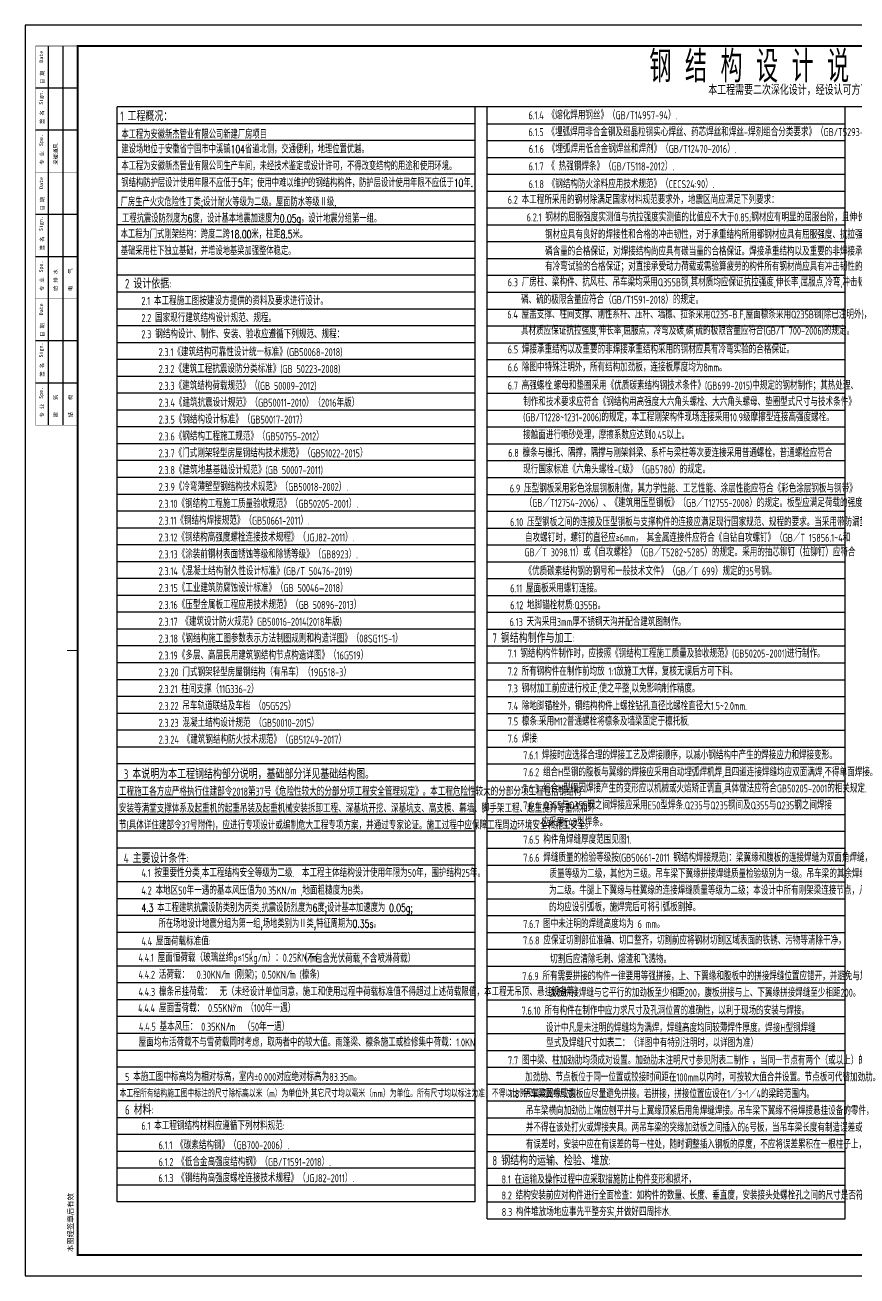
# Model space of a CAD drawing. Extents: x 753177 to 2169292, y -530934 to -273477.
# Drawn here: x 827526 to 867046, y -411277 to -351877 of the extents above; entities that cross this region are included whole.
import ezdxf
from ezdxf.enums import TextEntityAlignment as Align

# ---------------------------------------------------------------- set-up
doc = ezdxf.new("R2010")
doc.units = 0
doc.header["$LTSCALE"] = 1500
doc.header["$MEASUREMENT"] = 0
for name, color, linetype in [('00-tk', 151, 'Continuous'), ('310', 253, 'Continuous'), ('WELD_TEXT', 7, 'Continuous'), ('分格线', 40, 'Continuous')]:
    doc.layers.add(name, color=color, linetype=linetype)
doc.styles.add('DS6HT', font='simhei.ttf', dxfattribs={"width": 0.8})
doc.styles.add('HZDX', font='simplex.shx', dxfattribs={"width": 0.7, "bigfont": 'hzdx.shx'})
doc.styles.add('TSSD_Dimension', font='Tssdeng.shx', dxfattribs={"width": 0.7, "bigfont": 'hztxt.shx'})
doc.styles.add('TSSD_Norm', font='Tssdeng.shx', dxfattribs={"bigfont": 'hztxt.shx'})

# ---------------------------------------------------------------- blocks, each defined once
blk = doc.blocks.new('会签')
at = {"layer": '00-tk'}
for p, q in [((-1400, 24000), (-1400, 6000)), ((-700, 24000), (-700, 6000)), ((0, 22000), (-2000, 22000)), ((0, 20000), (-2000, 20000)), ((0, 16000), (-2000, 16000)), ((0, 14000), (-2000, 14000)), ((0, 10000), (-2000, 10000)), ((0, 8000), (-2000, 8000))]:
    blk.add_line(p, q, dxfattribs=at)
at = {"layer": '00-tk', "const_width": 24.7}
for points in [[(0, 6000), (-2000, 6000), (-2000, 24000)], [(0, 24000), (-2000, 24000)], [(0, 18000), (-2000, 18000)], [(0, 12000), (-2000, 12000)]]:
    blk.add_lwpolyline(points, dxfattribs=at)
at = {"layer": '00-tk', "style": 'DS6HT'}
for s, p in [('Date', (-1642, 23216)), ('日 期', (-1589, 22196)), ('Sign.', (-1651, 21215)), ('签 名', (-1603, 20306)), ('Spe.', (-1648, 19251)), ('采暖通风', (-948, 18370)), ('专 业', (-1608, 18369)), ('Date', (-1642, 17216)), ('日 期', (-1589, 16196)), ('Sign.', (-1651, 15215)), ('签 名', (-1603, 14306)), ('Spe.', (-1648, 13251)), ('给 排 水', (-956, 12372)), ('电    气', (-251, 12372)), ('专 业', (-1608, 12369)), ('Date', (-1642, 11216)), ('日 期', (-1589, 10196)), ('Sign.', (-1651, 9215)), ('签 名', (-1603, 8306)), ('Spe.', (-1648, 7251)), ('建    筑', (-948, 6372)), ('结    构', (-248, 6374)), ('专 业', (-1608, 6369))]:
    blk.add_text(s, height=180, rotation=90, dxfattribs=at).set_placement(p)
blk = doc.blocks.new('A$C67844AE1')
at = {"layer": '00-tk'}
for p, q in [((126150, 89100), (0, 89100)), ((0, 89100), (0, 0)), ((124650, 87600), (3750, 87600)), ((3750, 87600), (3750, 1500)), ((3750, 1500), (124650, 1500)), ((0, 0), (126150, 0))]:
    blk.add_line(p, q, dxfattribs=at)
at = {"layer": '00-tk', "const_width": 150}
blk.add_lwpolyline([(3750, 87600), (124650, 87600), (124650, 1500), (3750, 1500)], close=True, dxfattribs=at)
at = {"layer": '00-tk', "const_width": 52.5}
blk.add_lwpolyline([(3750, 44550), (3000, 44550)], dxfattribs=at)
at = {"layer": '00-tk', "xscale": 1.5, "yscale": 1.5, "zscale": 1.5}
blk.add_blockref('会签', (3750, 51600), dxfattribs=at)
at = {"layer": '00-tk', "style": 'DS6HT'}
blk.add_text('本图经签章后有效', height=375, rotation=90, dxfattribs=at).set_placement((3434, 1702))

msp = doc.modelspace()

# ---------------------------------------------------------------- linework, layer by layer
at = {"layer": '分格线', "linetype": 'Continuous'}
for p, q in [((902926, -355762.4), (831901.7, -355762.4)), ((831901.7, -407762.4), (831901.7, -355762.4)), ((848901.7, -407762.4), (848901.7, -355762.4)), ((849477.2, -408562.4), (849477.2, -355762.4)), ((866477.2, -408562.4), (866477.2, -355762.4)), ((848901.7, -356562.4), (831901.7, -356562.4)), ((849477.2, -356562.4), (866477.2, -356562.4)), ((848901.7, -357362.4), (831901.7, -357362.4)), ((849477.2, -357362.4), (866477.2, -357362.4)), ((848901.7, -358162.4), (831901.7, -358162.4)), ((849477.2, -358162.4), (866477.2, -358162.4)), ((848901.7, -358962.4), (831901.7, -358962.4)), ((849477.2, -358962.4), (866477.2, -358962.4)), ((848901.7, -359762.4), (831901.7, -359762.4)), ((849477.2, -359762.4), (866477.2, -359762.4)), ((848901.7, -360562.4), (831901.7, -360562.4)), ((849477.2, -360562.4), (866477.2, -360562.4)), ((848901.7, -361362.4), (831901.7, -361362.4)), ((849477.2, -361362.4), (866477.2, -361362.4)), ((848901.7, -362162.4), (831901.7, -362162.4)), ((849477.2, -362162.4), (866477.2, -362162.4)), ((848901.7, -362962.4), (831901.7, -362962.4)), ((849477.2, -362962.4), (866477.2, -362962.4)), ((848901.7, -363762.4), (831901.7, -363762.4)), ((849477.2, -363762.4), (866477.2, -363762.4)), ((848901.7, -364562.4), (831901.7, -364562.4)), ((849477.2, -364562.4), (866477.2, -364562.4)), ((848901.7, -365362.4), (831901.7, -365362.4)), ((849477.2, -365362.4), (866477.2, -365362.4)), ((848901.7, -366162.4), (831901.7, -366162.4)), ((849477.2, -366162.4), (866477.2, -366162.4)), ((848901.7, -366962.4), (831901.7, -366962.4)), ((849477.2, -366962.4), (866477.2, -366962.4)), ((848901.7, -367762.4), (831901.7, -367762.4)), ((849477.2, -367762.4), (866477.2, -367762.4)), ((848901.7, -368562.4), (831901.7, -368562.4)), ((849477.2, -368562.4), (866477.2, -368562.4)), ((848901.7, -369362.4), (831901.7, -369362.4)), ((849477.2, -369362.4), (866477.2, -369362.4)), ((848901.7, -370162.4), (831901.7, -370162.4)), ((849477.2, -370162.4), (866477.2, -370162.4)), ((848901.7, -370962.4), (831901.7, -370962.4)), ((849477.2, -370962.4), (866477.2, -370962.4)), ((848901.7, -371762.4), (831901.7, -371762.4)), ((849477.2, -371762.4), (866477.2, -371762.4)), ((848901.7, -372562.4), (831901.7, -372562.4)), ((849477.2, -372562.4), (866477.2, -372562.4)), ((848901.7, -373362.4), (831901.7, -373362.4)), ((849477.2, -373362.4), (866477.2, -373362.4)), ((848901.7, -374162.4), (831901.7, -374162.4)), ((849477.2, -374162.4), (866477.2, -374162.4)), ((848901.7, -374962.4), (831901.7, -374962.4)), ((849477.2, -374962.4), (866477.2, -374962.4)), ((848901.7, -375762.4), (831901.7, -375762.4)), ((849477.2, -375762.4), (866477.2, -375762.4)), ((848901.7, -376562.4), (831901.7, -376562.4)), ((849477.2, -376562.4), (866477.2, -376562.4)), ((848901.7, -377362.4), (831901.7, -377362.4)), ((849477.2, -377362.4), (866477.2, -377362.4)), ((848901.7, -378162.4), (831901.7, -378162.4)), ((849477.2, -378162.4), (866477.2, -378162.4)), ((848901.7, -378962.4), (831901.7, -378962.4)), ((849477.2, -378962.4), (866477.2, -378962.4)), ((848901.7, -379762.4), (831901.7, -379762.4)), ((849477.2, -379762.4), (866477.2, -379762.4)), ((848901.7, -380562.4), (831901.7, -380562.4)), ((849477.2, -380562.4), (866477.2, -380562.4)), ((848901.7, -381362.4), (831901.7, -381362.4)), ((849477.2, -381362.4), (866477.2, -381362.4)), ((848901.7, -382162.4), (831901.7, -382162.4)), ((849477.2, -382162.4), (866477.2, -382162.4)), ((848901.7, -382962.4), (831901.7, -382962.4)), ((849477.2, -382962.4), (866477.2, -382962.4)), ((848901.7, -383762.4), (831901.7, -383762.4)), ((849477.2, -383762.4), (866477.2, -383762.4)), ((848901.7, -384562.4), (831901.7, -384562.4)), ((849477.2, -384562.4), (866477.2, -384562.4)), ((848901.7, -385362.4), (831901.7, -385362.4)), ((849477.2, -385362.4), (866477.2, -385362.4)), ((848901.7, -386162.4), (831901.7, -386162.4)), ((849477.2, -386162.4), (866477.2, -386162.4)), ((848901.7, -386962.4), (831901.7, -386962.4)), ((849477.2, -386962.4), (866477.2, -386962.4)), ((848901.7, -387762.4), (831901.7, -387762.4)), ((849477.2, -387762.4), (866477.2, -387762.4)), ((848901.7, -388562.4), (831901.7, -388562.4)), ((849477.2, -388562.4), (866477.2, -388562.4)), ((848901.7, -389362.4), (831901.7, -389362.4)), ((849477.2, -389362.4), (866477.2, -389362.4)), ((848901.7, -390162.4), (831901.7, -390162.4)), ((849477.2, -390162.4), (866477.2, -390162.4)), ((848901.7, -390962.4), (831901.7, -390962.4)), ((849477.2, -390962.4), (866477.2, -390962.4)), ((848901.7, -391762.4), (831901.7, -391762.4)), ((849477.2, -391762.4), (866477.2, -391762.4)), ((848901.7, -392562.4), (831901.7, -392562.4)), ((849477.2, -392562.4), (866477.2, -392562.4)), ((848901.7, -393362.4), (831901.7, -393362.4)), ((849477.2, -393362.4), (866477.2, -393362.4)), ((848901.7, -394162.4), (831901.7, -394162.4)), ((849477.2, -394162.4), (866477.2, -394162.4)), ((848901.7, -394962.4), (831901.7, -394962.4)), ((849477.2, -394962.4), (866477.2, -394962.4)), ((848901.7, -395762.4), (831901.7, -395762.4)), ((849477.2, -395762.4), (866477.2, -395762.4)), ((848901.7, -396562.4), (831901.7, -396562.4)), ((849477.2, -396562.4), (866477.2, -396562.4)), ((848901.7, -397362.4), (831901.7, -397362.4)), ((849477.2, -397362.4), (866477.2, -397362.4)), ((848901.7, -398162.4), (831901.7, -398162.4)), ((849477.2, -398162.4), (866477.2, -398162.4)), ((848901.7, -398962.4), (831901.7, -398962.4)), ((849477.2, -398962.4), (866477.2, -398962.4)), ((848901.7, -399762.4), (831901.7, -399762.4)), ((849477.2, -399762.4), (866477.2, -399762.4)), ((848901.7, -400562.4), (831901.7, -400562.4)), ((849477.2, -400562.4), (866477.2, -400562.4)), ((848901.7, -401362.4), (831901.7, -401362.4)), ((849477.2, -401362.4), (866477.2, -401362.4)), ((848901.7, -402162.4), (831901.7, -402162.4)), ((849477.2, -402162.4), (866477.2, -402162.4)), ((848901.7, -402962.4), (831901.7, -402962.4)), ((849477.2, -402962.4), (866477.2, -402962.4)), ((848901.7, -403762.4), (831901.7, -403762.4)), ((849477.2, -403762.4), (866477.2, -403762.4)), ((848901.7, -404562.4), (831901.7, -404562.4)), ((849477.2, -404562.4), (866477.2, -404562.4)), ((848901.7, -405362.4), (831901.7, -405362.4)), ((849477.2, -405362.4), (866477.2, -405362.4)), ((848901.7, -406162.4), (831901.7, -406162.4)), ((849477.2, -406162.4), (866477.2, -406162.4)), ((848901.7, -406962.4), (831901.7, -406962.4)), ((849477.2, -406962.4), (866477.2, -406962.4)), ((848901.7, -407762.4), (831901.7, -407762.4)), ((849477.2, -407762.4), (866477.2, -407762.4)), ((849477.2, -408562.4), (866477.2, -408562.4))]:
    msp.add_line(p, q, dxfattribs=at)

# ---------------------------------------------------------------- block references
at = {"layer": 'WELD_TEXT', "linetype": 'ByBlock', "xscale": 0.6666666666278616, "yscale": 0.6666666666278616, "zscale": 0.6666666666278616}
msp.add_blockref('A$C67844AE1', (827526, -411276.7), dxfattribs=at)

# ---------------------------------------------------------------- texts
at = {"color": 241, "width": 0.7}
for s, style, p in [('本工程需要二次深化设计，经设认可方可加工制作。', 'TSSD_Norm', (859981.8, -355191.1)), ('2 设计依据:', 'TSSD_Norm', (832276.5, -364385.6)), ('7 钢结构制作与加工:', 'TSSD_Norm', (849727.7, -381213.2)), ('3 本说明为本工程钢结构部分说明，基础部分详见基础结构图。', 'TSSD_Norm', (832221.5, -387668.6)), ('4 主要设计条件:', 'TSSD_Norm', (832219.1, -391670.5)), ('6 材料:', 'TSSD_Dimension', (832276.5, -403611.5)), ('8 钢结构的运输、检验、堆放:', 'TSSD_Norm', (849727.7, -406024.9))]:
    msp.add_text(s, height=450, dxfattribs=dict(at, style=style)).set_placement(p)
at = {"color": 6, "width": 0.7}
for s, height, style, p in [('1 工程概况：', 450, 'TSSD_Norm', (832053.2, -356432.9)), ('本工程为安徽新杰管业有限公司新建厂房项目', 380, 'HZDX', (832104, -357265.3)), ('建设场地位于安徽省宁国市中溪镇104省道北侧，交通便利，地理位置优越。', 380, 'HZDX', (832104, -357965.3)), ('钢结构防护层设计使用年限不应低于5年；使用中难以维护的钢结构构件，防护层设计使用年限不应低于10年.', 380, 'HZDX', (832104, -359565.3)), ('厂房生产火灾危险性丁类;设计耐火等级为二级。屋面防水等级Ⅱ级.', 380, 'HZDX', (832070.6, -360474.5)), ('工程抗震设防烈度为6度，设计基本地震加速度为0.05g，设计地震分组第一组。', 380, 'HZDX', (832136.4, -361255.4)), ('本工程为门式刚架结构：跨度二跨18.00米，柱距8.5米。', 380, 'HZDX', (832069.3, -362004.9)), ('基础采用柱下独立基础，并增设地基梁加强整体稳定。', 380, 'HZDX', (832074.3, -362796.4)), ('4.4.1 屋面恒荷载（玻璃丝绵ρ≤15kg/m）：0.25KN/m%%145 .', 380, 'TSSD_Dimension', (832915.4, -396356)), ('（不包含光伏荷载,不含喷淋荷载）', 380, 'TSSD_Dimension', (840575.4, -396397.3))]:
    msp.add_text(s, height=height, dxfattribs=dict(at, style=style)).set_placement(p)
at = {"width": 0.7}
for s, height, style, p in [('6.1.4 《熔化焊用钢丝》（GB/T14957-94）.', 380, 'TSSD_Norm', (851440.7, -356352.1)), ('6.1.5 《埋弧焊用非合金钢及细晶粒钢实心焊丝、药芯焊丝和焊丝-焊剂组合分类要求》（GB/T5293-2018）.', 380, 'TSSD_Norm', (851440.7, -357152.1)), ('6.1.6 《埋弧焊用低合金钢焊丝和焊剂》（GB/T12470-2016）.', 380, 'TSSD_Norm', (851459.5, -357949.8)), ('6.1.7 《 热强钢焊条》（GB/T5118-2012）.', 380, 'TSSD_Norm', (851446.1, -358777)), ('6.1.8 《钢结构防火涂料应用技术规范》（CECS24:90）.', 380, 'TSSD_Norm', (851446.1, -359622.1)), ('6.2 本工程所采用的钢材除满足国家材料规范要求外，地震区尚应满足下列要求：', 380, 'TSSD_Norm', (850454.9, -360363.5)), ('2.1 本工程施工图按建设方提供的资料及要求进行设计。', 380, 'TSSD_Norm', (833054.6, -365168.3)), ('2.2 国家现行建筑结构设计规范、规程。', 380, 'TSSD_Norm', (833054.6, -365980.2)), ('2.3 钢结构设计、制作、安装、验收应遵循下列规范、规程：', 380, 'TSSD_Norm', (833054.6, -366749.6)), ('2.3.2《建筑工程抗震设防分类标准》(GB 50223-2008) ', 380, 'TSSD_Norm', (833873.7, -368400.6)), ('6.6 除图中特殊注明外，所有结构加劲板，连接板厚度均为8mm。', 380, 'TSSD_Norm', (850455.6, -368322.2)), ('2.3.3《建筑结构荷载规范》（(GB 50009-2012)', 380, 'TSSD_Norm', (833873.7, -369200.6)), ('6.7 高强螺栓.螺母和垫圈采用《优质碳素结构钢技术条件》(GB699-2015)中规定的钢材制作；其热处理、', 380, 'TSSD_Norm', (850454.9, -369187.7)), ('制作和技术要求应符合《钢结构用高强度大六角头螺栓、大六角头螺母、垫圈型式尺寸与技术条件》', 380, 'TSSD_Norm', (851189.9, -369963.4)), ('(GB/T1228~1231-2006)的规定，本工程刚架构件现场连接采用10.9级摩擦型连接高强度螺栓。', 380, 'TSSD_Norm', (851189.9, -370693.3)), ('接触面进行喷砂处理，摩擦系数应达到0.45以上。', 380, 'TSSD_Norm', (851189.9, -371537.2)), ('6.8 檩条与檩托、隅撑，隅撑与刚架斜梁、系杆与梁柱等次要连接采用普通螺栓，普通螺栓应符合', 380, 'TSSD_Norm', (850477.8, -372382.2)), ('2.3.8《建筑地基基础设计规范》(GB 50007-2011) ', 380, 'TSSD_Norm', (833873.7, -373200.6)), ('现行国家标准《六角头螺栓-C级》（GB5780）的规定。', 380, 'TSSD_Norm', (851189.9, -373165.4)), ('2.3.9《冷弯薄壁型钢结构技术规范》（GB50018-2002）.', 380, 'TSSD_Norm', (833873.7, -374000.6)), ('6.9 压型钢板采用彩色涂层钢板制做，其力学性能、工艺性能、涂层性能应符合《彩色涂层钢板与钢带》', 380, 'TSSD_Norm', (850555.6, -374073.9)), ('2.3.10《钢结构工程施工质量验收规范》（GB50205-2001）.', 380, 'TSSD_Norm', (833873.7, -374800.6)), ('（GB／T12754-2006）、《建筑用压型钢板》（GB／T12755-2008）的规定。板型应满足荷载的强度及挠度要求。', 380, 'TSSD_Norm', (851265.7, -374759.1)), ('6.10 压型钢板之间的连接及压型钢板与支撑构件的连接应满足现行国家规范、规程的要求。当采用带防漏垫圈的自钻', 380, 'TSSD_Norm', (850567.2, -375671.8)), ('自攻螺钉时，螺钉的直径应≥6mm， 其金属连接件应符合《自钻自攻螺钉》（GB／T 15856.1~4和 ', 380, 'TSSD_Norm', (851277.3, -376417)), ('2.3.13《涂装前钢材表面锈蚀等级和除锈等级》（GB8923）.', 380, 'TSSD_Norm', (833873.7, -377200.6)), ('GB／T 3098.11）或《自攻螺栓》（GB／T5282~5285）的规定。采用的抽芯铆钉（拉铆钉）应符合', 380, 'TSSD_Norm', (851251.5, -377104.4)), ('2.3.14《混凝土结构耐久性设计标准》(GB/T 50476-2019) ', 380, 'TSSD_Norm', (833873.7, -378000.6)), ('《优质碳素结构钢的钢号和一般技术文件》（GB／T 699）规定的35号钢。', 380, 'TSSD_Norm', (851251.5, -378005)), ('7.1 钢结构构件制作时，应按照《钢结构工程施工质量及验收规范》(GB50205-2001)进行制作。', 380, 'TSSD_Norm', (850454.9, -381910.8)), ('7.2 所有钢构件在制作前均放 1:1放施工大样，复核无误后方可下料。', 380, 'TSSD_Norm', (850454.9, -382761.1)), ('7.3 钢材加工前应进行校正,使之平整,以免影响制作精度。', 380, 'TSSD_Norm', (850454.9, -383568.5)), ('7.4 除地脚锚栓外，钢结构构件上螺拴钻孔直径比螺栓直径大1.5~2.0mm.', 380, 'TSSD_Norm', (850454.9, -384404.7)), ('7.5 檩条:采用M12普通螺栓将檩条及墙梁固定于檩托板.', 380, 'TSSD_Norm', (850459.8, -385135.8)), ('7.6 焊接:', 380, 'TSSD_Norm', (850454.9, -385947.1)), ('7.6.1 焊接时应选择合理的焊接工艺及焊接顺序，以减小钢结构中产生的焊接应力和焊接变形。', 380, 'TSSD_Norm', (851189.9, -386741.9)), ('7.6.2 组合H型钢的腹板与翼缘的焊接应采用自动埋弧焊机焊,且四道连接焊缝均应双面满焊,不得单面焊接。', 380, 'TSSD_Norm', (851189.9, -387547.6)), ('7.6.3 组合H型钢因焊接产生的变形应以机械或火焰矫正调直,具体做法应符合GB50205-2001的相关规定.', 380, 'TSSD_Norm', (851175.7, -388319)), ('7.6.4 Q355与Q355钢之间焊接应采用E50型焊条.Q235与Q235钢间及Q355与Q235钢之间焊接', 380, 'TSSD_Norm', (851189.9, -389121.6)), ('     应采用E43型焊条。', 380, 'TSSD_Norm', (851155.4, -389921.6)), ('7.6.5 构件角焊缝厚度范围见图1.', 380, 'TSSD_Norm', (851189.9, -390746.8)), ('4.1 按重要性分类,本工程结构安全等级为二级.  本工程主体结构设计使用年限为50年，围护结构25年。', 380, 'TSSD_Norm', (833054.6, -392329.4)), ('为二级。牛腿上下翼缘与柱翼缘的连接焊缝质量等级为二级；本设计中所有刚架梁连接节点，凡是要求坡口等强连接', 380, 'TSSD_Norm', (852422, -393162.4)), ('的均应设引弧板，施焊完后可将引弧板割掉。', 380, 'TSSD_Norm', (852422, -393962.4)), ('7.6.7 图中未注明的焊缝高度均为 6 mm。', 380, 'TSSD_Norm', (851189.9, -394753.1)), ('4.4 屋面荷载标准值:', 380, 'TSSD_Norm', (833054.6, -395576.6)), ('7.6.8 应保证切割部位准确、切口整齐，切割前应将钢材切割区域表面的铁锈、污物等清除干净，', 380, 'TSSD_Norm', (851183.5, -395534.3)), ('切割后应清除毛刺、熔渣和飞溅物。', 380, 'TSSD_Norm', (852469.6, -396424.6)), ('4.4.2 活荷载：  0.30KN/m (刚架)；0.50KN/m (檩条)', 380, 'TSSD_Dimension', (832915.4, -397163.1)), ('7.6.9 所有需要拼接的构件一律要用等强拼接，上、下翼缘和腹板中的拼接焊缝位置应错开，并避免与加劲板重合，', 380, 'TSSD_Norm', (851146.8, -397232.9)), ('4.4.3 檩条吊挂荷载：  无（未经设计单位同意，施工和使用过程中荷载标准值不得超过上述荷载限值，本工程无吊顶、悬挂设备等）', 380, 'TSSD_Dimension', (832915.4, -397975.8)), ('腹板拼接焊缝与它平行的加劲板至少相距200，腹板拼接与上、下翼缘拼接焊缝至少相距200。', 380, 'TSSD_Norm', (852398.1, -398017.9)), ('4.4.4 屋面雪荷载： 0.55KN/m%%145 （100年一遇）', 380, 'TSSD_Dimension', (832897.5, -398748.6)), ('7.6.10 所有构件在制作中应力求尺寸及孔洞位置的准确性，以利于现场的安装与焊接。', 380, 'TSSD_Norm', (851112.8, -398868.9)), ('4.4.5 基本风压： 0.35KN/m  （50年一遇）', 380, 'TSSD_Dimension', (832937.6, -399631.7)), ('设计中凡是未注明的焊缝均为满焊，焊缝高度均同较薄焊件厚度。焊接H型钢焊缝', 380, 'TSSD_Norm', (852270.8, -399687.9)), ('屋面均布活荷载不与雪荷载同时考虑，取两者中的较大值。雨篷梁、檩条施工或检修集中荷载：1.0KN', 380, 'TSSD_Dimension', (832927.7, -400375.4)), ('型式及焊缝尺寸如表二：（详图中有特别注明时，以详图为准）', 380, 'TSSD_Norm', (852289.1, -400401.9)), ('7.7 图中梁、柱加劲肋均须成对设置。加劲肋未注明尺寸参见附表二制作 。当同一节点有两个（或以上）的节点详图时，', 380, 'TSSD_Norm', (850469, -401233.9)), ('5 本施工图中标高均为相对标高，室内%%P0.000对应绝对标高为83.35m。', 380, 'TSSD_Dimension', (832276.5, -402014.5)), ('加劲肋、节点板位于同一位置或铰接时间距在100mm以内时，可按较大值合并设置。节点板可代替加劲肋。', 380, 'TSSD_Norm', (851287.2, -402033.9)), ('本工程所有结构施工图中标注的尺寸除标高以米（m）为单位外,其它尺寸均以毫米（mm）为单位。所有尺寸均以标注为准，不得以比例尺量取图中尺寸。', 342, 'TSSD_Dimension', (832018.2, -402786.3)), ('7.8 吊车梁翼缘或腹板应尽量避免拼接。若拼接，拼接位置应设在1／3~1／4的梁跨范围内。', 380, 'TSSD_Norm', (850508.7, -402823.7)), ('吊车梁横向加劲肋上端应刨平并与上翼缘顶紧后用角焊缝焊接。吊车梁下翼缘不得焊接悬挂设备的零件，', 380, 'TSSD_Norm', (851315.7, -403623.7)), ('6.1 本工程钢结构材料应遵循下列材料规范:', 380, 'TSSD_Dimension', (833054.6, -404336.3)), ('并不得在该处打火或焊接夹具。两吊车梁的突缘加劲板之间插入的6号板，当吊车梁长度有制造误差或柱间距', 380, 'TSSD_Norm', (851315.7, -404423.7)), ('6.1.1 《碳素结构钢》（GB700-2006）.', 380, 'TSSD_Dimension', (833870.6, -405256.8)), ('有误差时，安装中应在有误差的每一柱处，随时调整插入钢板的厚度，不应将误差累积在一根柱子上，再行处理。', 380, 'TSSD_Norm', (851315.7, -405223.7)), ('6.1.2 《低合金高强度结构钢》（GB/T1591-2018）.', 380, 'TSSD_Dimension', (833870.6, -406056.8)), ('8.1 在运输及操作过程中应采取措施防止构件变形和损坏，', 380, 'TSSD_Norm', (850161.8, -406882.5)), ('8.2 结构安装前应对构件进行全面检查：如构件的数量、长度、垂直度，安装接头处螺栓孔之间的尺寸是否符合设计要求等。', 380, 'TSSD_Norm', (850161.8, -407644.2)), ('8.3 构件堆放场地应事先平整夯实,并做好四周排水.', 380, 'TSSD_Norm', (850171.7, -408426))]:
    msp.add_text(s, height=height, dxfattribs=dict(at, style=style)).set_placement(p)
at = {"color": 1, "width": 0.7}
for s, height, style, p in [('本工程为安徽新杰管业有限公司生产车间，未经技术鉴定或设计许可，不得改变结构的用途和使用环境。', 380, 'HZDX', (832104, -358765.3)), ('3', 190, 'TSSD_Dimension', (838219.6, -396017.1)), ('2', 190, 'TSSD_Dimension', (840480.5, -396080.6)), ('2', 190, 'TSSD_Dimension', (836982.9, -396935.5)), ('2', 190, 'TSSD_Dimension', (840104, -396935.5)), ('2', 190, 'TSSD_Dimension', (837385.3, -398532.7)), ('2', 190, 'TSSD_Dimension', (837154.5, -399440.4))]:
    msp.add_text(s, height=height, dxfattribs=dict(at, style=style)).set_placement(p)
at = {"color": 3, "width": 0.7}
for s, height, style, p in [('6.2.1 钢材的屈服强度实测值与抗拉强度实测值的比值应不大于0.85;钢材应有明显的屈服台阶，且伸长率不应小于20%%%。', 380, 'TSSD_Norm', (851355.8, -361199.5)), ('钢材应具有良好的焊接性和合格的冲击韧性，对于承重结构所用都钢材应具有屈服强度、抗拉强度、断后伸长率和硫。', 380, 'TSSD_Norm', (852230.2, -362019.2)), ('磷含量的合格保证，对焊接结构尚应具有碳当量的合格保证。焊接承重结构以及重要的非焊接承重结构采用的钢材应具', 380, 'TSSD_Norm', (852230.2, -362819.2)), ('有冷弯试验的合格保证；对直接承受动力荷载或需验算疲劳的构件所有钢材尚应具有冲击韧性的合格保证。', 380, 'TSSD_Norm', (852230.2, -363542.6)), ('工程施工各方应严格执行住建部令2018第37号《危险性较大的分部分项工程安全管理规定》。本工程危险性较大的分部分项工程包括钢结构', 380, 'TSSD_Norm', (831987.4, -388468.6)), ('安装等满堂支撑体系及起重机的起重吊装及起重机械安装拆卸工程、深基坑开挖、深基坑支、高支模、幕墙、脚手架工程、起重提升等重点和环', 380, 'TSSD_Norm', (831987.4, -389268.6)), ('节(具体详住建部令37号附件)，应进行专项设计或编制危大工程专项方案，并通过专家论证。施工过程中应保障工程周边环境安全和施工安全。', 380, 'TSSD_Norm', (831987.4, -390068.6)), ('4.2 本地区50年一遇的基本风压值为0.35KN/m%%145 ,地面粗糙度为B类。', 380, 'TSSD_Dimension', (833054.6, -393163.8)), ('2', 190, 'TSSD_Norm', (839262.8, -392935.5)), ('4.3 本工程建筑抗震设防类别为丙类.抗震设防烈度为6度;设计基本加速度为 0.05g;', 380, 'HZDX', (833054.6, -393986)), ('所在场地设计地震分组为第一组,场地类别为Ⅱ类,特征周期为0.35s。', 380, 'HZDX', (833867.2, -394739.2)), ('6.1.3 《钢结构高强度螺栓连接技术规程》（JGJ82-2011）.', 380, 'TSSD_Dimension', (833865.3, -406823.2))]:
    msp.add_text(s, height=height, dxfattribs=dict(at, style=style)).set_placement(p)
at = {"color": 4, "style": 'TSSD_Norm', "width": 0.7}
for s, p in [('6.3 厂房柱、梁构件、抗风柱、吊车梁均采用Q355B钢,其材质均应保证抗拉强度,伸长率,屈服点,冷弯,冲击韧性及碳,', (850454.9, -364397.2)), ('磷、硫的极限含量应符合（GB/T1591-2018）的规定。', (851088.4, -365226.6)), ('6.4 屋盖支撑、柱间支撑、刚性系杆、压杆、墙檩、拉条采用Q235-B.F,屋面檩条采用Q235B钢(除已注明外)，', (850435.1, -365925.6)), ('其材质应保证抗拉强度,伸长率,屈服点，冷弯及碳,磷,硫的极限含量应符合(GB/T 700-2006)的规定。', (851088.4, -366698))]:
    msp.add_text(s, height=380, dxfattribs=at).set_placement(p, align=Align.BOTTOM_LEFT)
for s, p in [('6.5 焊接承重结构以及重要的非焊接承重结构采用的钢材应具有冷弯实验的合格保证。', (850455.6, -367472.8)), ('6.11 屋面板采用螺钉连接。', (850573.1, -378817.5)), ('6.12 地脚锚栓材质:Q355B。', (850573.1, -379617.5)), ('6.13 天沟采用3mm厚不锈钢天沟并配合建筑图制作。', (850543.8, -380414.1)), ('7.6.6 焊缝质量的检验等级按(GB50661-2011 钢结构焊接规范)：梁翼缘和腹板的连接焊缝为双面角焊缝，', (851189.9, -391606.1)), ('质量等级为二级，其他为三级。吊车梁下翼缘拼接焊缝质量检验级别为一级。吊车梁的其余焊缝质量检验级别', (852441.6, -392368.9))]:
    msp.add_text(s, height=380, dxfattribs=at).set_placement(p)
at = {"color": 0, "style": 'TSSD_Norm', "width": 0.7}
for s, p in [('2.3.1《建筑结构可靠性设计统一标准》(GB50068-2018)', (833873.7, -367600.6)), ('2.3.4《建筑抗震设计规范》（GB50011-2010）（2016年版）', (833873.7, -370000.6)), ('2.3.5《钢结构设计标准》（GB50017-2017）', (833873.7, -370800.6)), ('2.3.6《钢结构工程施工规范》（GB50755-2012）', (833873.7, -371600.6)), ('2.3.7《门式刚架轻型房屋钢结构技术规范》（GB51022-2015）', (833873.7, -372400.6)), ('2.3.11《钢结构焊接规范》（GB50661-2011）.', (833873.7, -375600.6)), ('2.3.12《钢结构高强度螺栓连接技术规程》（JGJ82-2011）.', (833873.7, -376400.6)), ('2.3.15《工业建筑防腐蚀设计标准》（GB 50046—2018）', (833873.7, -378800.6)), ('2.3.16《压型金属板工程应用技术规范》（GB 50896-2013）', (833873.7, -379600.6)), ('2.3.17 《建筑设计防火规范》GB50016-2014(2018年版)', (833873.7, -380400.6)), ('2.3.18《钢结构施工图参数表示方法制图规则和构造详图》（08SG115-1）', (833873.7, -381200.6)), ('2.3.19《多层、高层民用建筑钢结构节点构造详图》（16G519）', (833873.7, -382000.6)), ('2.3.20 门式钢架轻型房屋钢结构（有吊车）（19G518-3）', (833873.7, -382800.6)), ('2.3.21 柱间支撑（11G336-2）', (833873.7, -383600.6)), ('2.3.22 吊车轨道联结及车档 （05G525）', (833873.7, -384400.6)), ('2.3.23 混凝土结构设计规范 （GB50010-2015）', (833873.7, -385200.6)), ('2.3.24 《建筑钢结构防火技术规范》（GB51249-2017） ', (833873.7, -386000.6))]:
    msp.add_text(s, height=380, dxfattribs=at).set_placement(p)
at = {"layer": '310', "color": 1, "style": 'TSSD_Dimension', "width": 0.7}
msp.add_text('钢 结 构 设 计 说 明 ', height=1500, dxfattribs=at).set_placement((857185.3, -354603.7))

doc.saveas('drawing.dxf')
